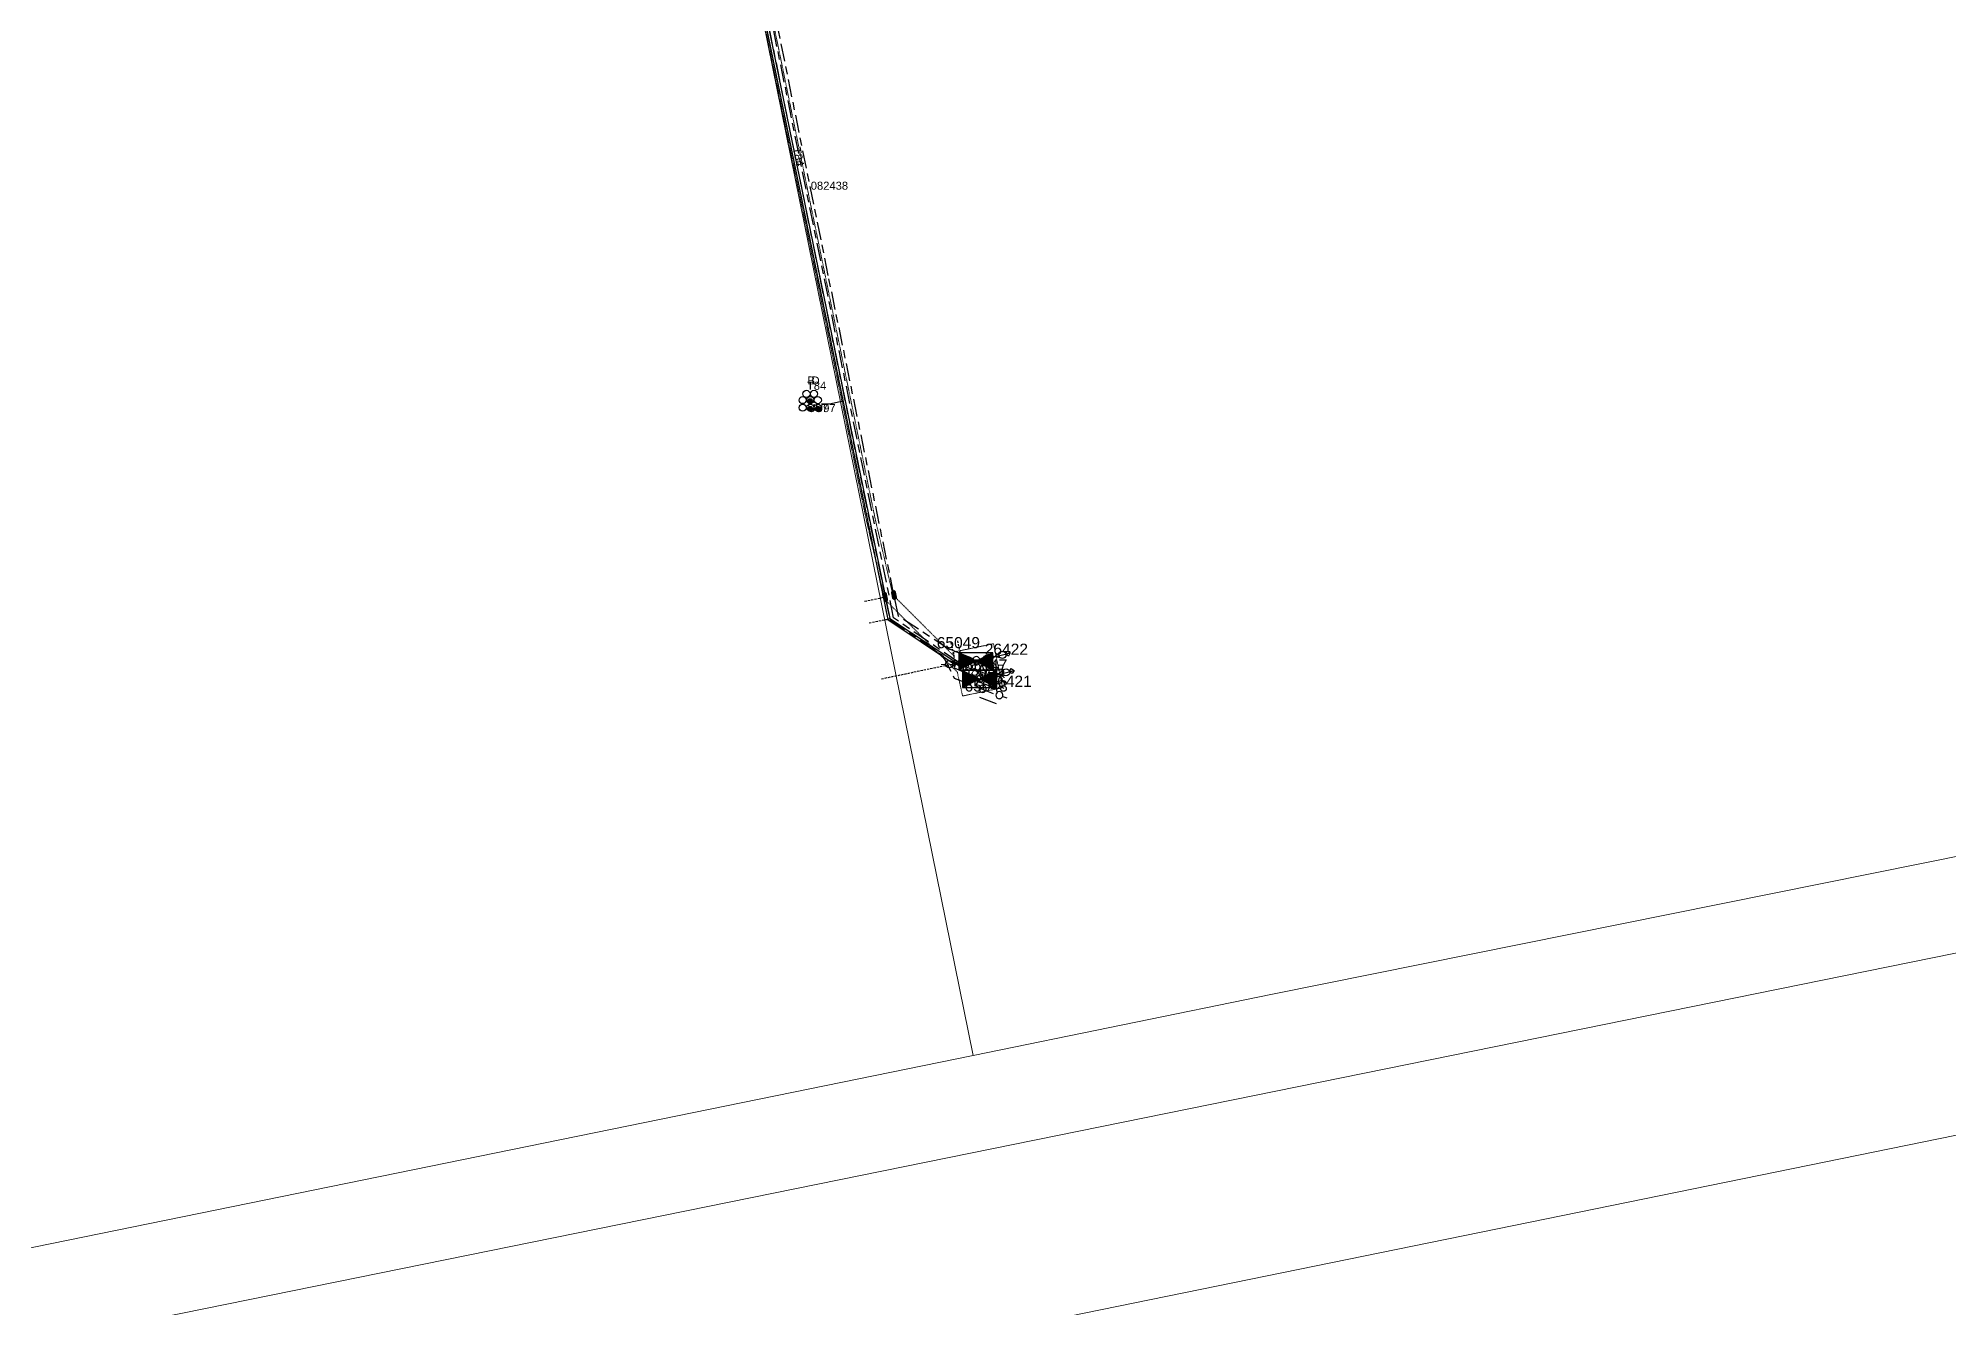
# Model space of a CAD drawing. Header units: metres. Extents: x 292510 to 295946, y 6251475 to 6256272.
# Drawn here: x 294471 to 294900.7, y 6254810.7 to 6255096.2 of the extents above; entities that cross this region are included whole.
import ezdxf
from ezdxf.enums import TextEntityAlignment as Align

# ---------------------------------------------------------------- set-up
doc = ezdxf.new("R2010")
doc.units = ezdxf.units.M
for name, pattern in [('Cable Exist UG', [8.2, 4, -1.2, 1.8, -1.2]), ('DASHED', [0.75, 0.5, -0.25]), ('HIDDEN', [0.375, 0.25, -0.125]), ('HIDDEN2', [0.1875, 0.125, -0.0625])]:
    doc.linetypes.add(name, pattern=pattern)
doc.layers.get('0').update_dxf_attribs({"color": 6})
doc.layers.add('Cadastre Land Parcels_SP_EXT', color=7, linetype='Continuous', lineweight=5)
doc.layers.add('Cadastre Other Property_SP_EXT', color=9, linetype='HIDDEN', lineweight=5)
for name, color, linetype in [('Duct_SP_EXT', 7, 'Continuous'), ('Equip_HV_EXT', 7, 'Continuous'), ('Equip_LV_EXT', 7, 'Continuous'), ('Mains_HV_EXT', 7, 'Continuous'), ('Mains_LV_EXT', 7, 'Continuous'), ('Services_SP_EXT', 7, 'Continuous'), ('Sub_SP_EXT', 7, 'Continuous'), ('Trench_SP_EXT', 7, 'Continuous')]:
    doc.layers.add(name, color=color, linetype=linetype)
doc.layers.add('UNKNOWN_FEATURES', color=1, linetype='DASHED', plot=False)
doc.styles.get("Standard").update_dxf_attribs({"font": 'arial.ttf'})
doc.styles.add('SWITCH_LABEL', font='arial.ttf', dxfattribs={"height": 2.5})

# ---------------------------------------------------------------- blocks, each defined once
blk = doc.blocks.new('SUB_PADMOUNT_EXT')
for points in [[(0, 0), (-3.84, 1.92), (-3.84, -1.92)], [(0, 0), (3.84, 1.92), (3.84, -1.92)]]:
    blk.add_hatch(color=256).paths.add_polyline_path(points)
for p, q in [((3.84, 1.92), (-3.84, -1.92)), ((-3.84, 1.92), (3.84, -1.92))]:
    blk.add_line(p, q)
blk.add_lwpolyline([(-3.84, -1.92), (3.84, -1.92), (3.84, 1.92), (-3.84, 1.92)], close=True)
for tag, height, flags, p in [('STREET_CODE', 0.2, 9, (1.5, 0)), ('ASSET_NUM', 2.5, 8, (2, 2)), ('CONSTRUCTED_VOLTAGE', 0.2, 9, (1.5, -0.2)), ('OPERATING_VOLTAGE', 0.2, 9, (1.5, -0.6)), ('ORIENTATION', 0.2, 9, (1.5, -0.8)), ('OWNED_BY', 0.2, 9, (1.5, -1)), ('OPERATED_BY', 0.2, 9, (1.5, -1.2)), ('SECONDARY_VOLTAGE', 0.2, 9, (1.5, -1.6)), ('STATE', 0.2, 9, (1.5, -1.8)), ('SUBSTATION_TYPE', 0.2, 9, (1.5, -2.2)), ('STREETNAME', 0.2, 9, (1.5, -3)), ('SUBURB', 0.2, 9, (1.5, -3.2)), ('Z', 0.2, 1, (1.5, -3.6)), ('NO_PHASES', 0.2, 9, (1.5, -0.4)), ('MAINTAINED_BY', 0.2, 9, (1.5, -1.4)), ('PARENT', 0.2, 9, (1.5, -2)), ('USAGE', 0.2, 9, (1.5, -2.4)), ('LEGEND', 0.2, 9, (1.5, -2.6)), ('LOCATION', 0.2, 9, (1.5, -2.8)), ('NOTES', 0.2, 9, (1.5, -3.4))]:
    blk.add_attdef(tag, text='', height=height, dxfattribs=dict(flags=flags)).set_placement(p, align=Align.MIDDLE_LEFT)
blk = doc.blocks.new('DUCT_EXT')
blk.add_circle((0, 0.8), 0.8)
at = {"flags": 1}
blk.add_attdef('Z', (0, 0), '', height=0.2, dxfattribs=at)
at = {"flags": 9}
for tag, p in [('DUCT_CODE', (0, 0)), ('XSECT_TYPE', (0, -0.2)), ('STATE', (0, -0.6)), ('FB_REFERENCE', (0, -0.4)), ('NOTES', (0, -0.8))]:
    blk.add_attdef(tag, text='', height=0.2, dxfattribs=at).set_placement(p, align=Align.MIDDLE_LEFT)
blk = doc.blocks.new('CCP_EXT')
blk.add_wipeout([(0, 0.57), (0.57, 0), (0, -0.57), (-0.57, 0)])
blk.add_lwpolyline([(-0.57, 0), (0, 0.57), (0.57, 0), (0, -0.57), (-0.57, 0)])
at = {"flags": 1}
blk.add_attdef('Z', (0, 0), '', height=0.2, dxfattribs=at)
at = {"flags": 9}
for tag, p in [('CCP_TYPE', (0, 0)), ('CONSTRUCTED_VOLTAGE', (0, -0.2)), ('OPERATING_VOLTAGE', (0, -0.6)), ('ORIENTATION', (0, -0.8)), ('OWNED_BY', (0, -1)), ('STATE', (0, -1.8)), ('NO_PHASES', (0, -0.4)), ('USAGE', (0, -1.2)), ('LEGEND', (0, -1.4)), ('LIFE_SUPPORT', (0, -1.6)), ('NOTES', (0, -2))]:
    blk.add_attdef(tag, text='', height=0.2, dxfattribs=at).set_placement(p, align=Align.MIDDLE_LEFT)
blk = doc.blocks.new('HV_STJ_EXT')
h = blk.add_hatch(color=256)
edge = h.paths.add_edge_path()
edge.add_ellipse((-0.59, 0.13), major_axis=(0.226, 0.226), ratio=1, start_angle=45, end_angle=135)
edge.add_line((-0.91, 0.13), (-0.91, -0.13))
edge.add_ellipse((-0.59, -0.13), major_axis=(0.226, 0.226), ratio=1, start_angle=135, end_angle=225)
edge.add_line((-0.59, -0.45), (0.59, -0.45))
edge.add_ellipse((0.59, -0.13), major_axis=(-0.226, 0.226), ratio=1, start_angle=135, end_angle=225)
edge.add_line((0.91, -0.13), (0.91, 0.13))
edge.add_ellipse((0.59, 0.13), major_axis=(-0.226, 0.226), ratio=1, start_angle=225, end_angle=315)
edge.add_line((0.59, 0.45), (-0.59, 0.45))
blk.add_lwpolyline([(-0.91, 0.13), (-0.91, -0.13, 0.414214), (-0.59, -0.45), (0.59, -0.45, 0.414214), (0.91, -0.13), (0.91, 0.13, 0.414214), (0.59, 0.45), (-0.59, 0.45, 0.414214)], format="xyb", close=True)
for tag, flags, p in [('ORIENTATION', 9, (1.5, 0)), ('Z', 1, (1.5, -0.8)), ('USAGE', 9, (1.5, -0.2)), ('LEGEND', 9, (1.5, -0.4)), ('NOTES', 9, (1.5, -0.6))]:
    blk.add_attdef(tag, text='', height=0.2, dxfattribs=dict(flags=flags)).set_placement(p, align=Align.MIDDLE_LEFT)
blk = doc.blocks.new('LV_UG_DFUSE_CLOSED_EXT')
for points in [[(1, 0), (0, 0)], [(5.04, 0.73), (2.16, -0.72)], [(5.05, -0.71), (2.16, 0.72)], [(6.2, 0.01), (7.2, 0.01)]]:
    blk.add_lwpolyline(points)
for centre in [(1.8, 0), (5.4, 0.01)]:
    blk.add_circle(centre, 0.8)
at = {"flags": 9}
for tag, p in [('ACTUAL_STATUS', (0, 0)), ('CONSTRUCTED_VOLTAGE', (0, -0.2)), ('OPERATING_VOLTAGE', (0, -0.6)), ('ORIENTATION', (0, -0.8)), ('STATE', (0, -1)), ('SWITCH_TYPE', (0, -1.2)), ('NO_PHASES', (0, -0.4)), ('USAGE', (0, -1.4)), ('NOTES', (0, -1.6))]:
    blk.add_attdef(tag, text='', height=0.2, dxfattribs=at).set_placement(p, align=Align.MIDDLE_LEFT)
at = {"flags": 1}
blk.add_attdef('Z', (0, 0), '', height=0.2, dxfattribs=at)
blk = doc.blocks.new('SWG_HOLEC_SU_NO_EXT')
blk.add_line((1.8, -2), (5.8, -2))
for points in [[(1, 0), (0, 0)], [(6.6, 0), (7.6, 0)]]:
    blk.add_lwpolyline(points)
for points in [[(1.8, -0.8, 1), (1.8, 0.8, 1)], [(5.8, -0.8, 1), (5.8, 0.8, 1)]]:
    blk.add_lwpolyline(points, format="xyb", close=True)
at = {"insert": (5.31, -3.64), "char_height": 1.4, "width": 3.8863, "attachment_point": 1, "rotation": 180}
blk.add_mtext('{\\fArial|b0|i0|c0|p34;N/O}', dxfattribs=at)
at = {"style": 'SWITCH_LABEL', "flags": 8}
blk.add_attdef('ASSET_NUM', text='', height=2.5, rotation=179.9544, dxfattribs=at).set_placement((-2.4, 0), align=Align.MIDDLE_LEFT)
at = {"flags": 1}
blk.add_attdef('Z', (0, 0), '', height=0.2, dxfattribs=at)
at = {"flags": 9}
for tag, p in [('ACTUAL_STATUS', (0, -0.4)), ('CONSTRUCTED_VOLTAGE', (0, -0.6)), ('OPERATING_VOLTAGE', (0, -1)), ('ORIENTATION', (0, -1.2)), ('OWNED_BY', (0, -1.4)), ('STATE', (0, -1.8)), ('SWITCH_TYPE', (0, -2)), ('STREETNAME', (0, -2.6)), ('SUBURB', (0, -2.8)), ('NO_PHASES', (0, -0.8)), ('PARENT', (0, -1.6)), ('USAGE', (0, -2.2)), ('LOCATION', (0, -2.4)), ('NOTES', (0, -3))]:
    blk.add_attdef(tag, text='', height=0.2, dxfattribs=at).set_placement(p, align=Align.MIDDLE_LEFT)
at = {"style": 'SWITCH_LABEL', "flags": 9}
blk.add_attdef('STREET_CODE', text='', height=0.2, dxfattribs=at).set_placement((0, -0.2), align=Align.MIDDLE_LEFT)
blk = doc.blocks.new('SWG_HOLEC_SU_EXT')
blk.add_line((1.8, -2), (5.8, -2))
for points in [[(1, 0), (0, 0)], [(6.6, 0), (7.6, 0)]]:
    blk.add_lwpolyline(points)
for points in [[(1.8, -0.8, 1), (1.8, 0.8, 1)], [(5.8, -0.8, 1), (5.8, 0.8, 1)]]:
    blk.add_lwpolyline(points, format="xyb", close=True)
at = {"style": 'SWITCH_LABEL', "flags": 8}
blk.add_attdef('ASSET_NUM', text='', height=2.5, rotation=179.9544, dxfattribs=at).set_placement((-2.4, 0), align=Align.MIDDLE_LEFT)
at = {"flags": 1}
blk.add_attdef('Z', (0, 0), '', height=0.2, dxfattribs=at)
at = {"flags": 9}
for tag, p in [('ACTUAL_STATUS', (0, -0.4)), ('CONSTRUCTED_VOLTAGE', (0, -0.6)), ('OPERATING_VOLTAGE', (0, -1)), ('ORIENTATION', (0, -1.2)), ('OWNED_BY', (0, -1.4)), ('STATE', (0, -1.8)), ('SWITCH_TYPE', (0, -2)), ('STREETNAME', (0, -2.6)), ('SUBURB', (0, -2.8)), ('NO_PHASES', (0, -0.8)), ('PARENT', (0, -1.6)), ('USAGE', (0, -2.2)), ('LOCATION', (0, -2.4)), ('NOTES', (0, -3))]:
    blk.add_attdef(tag, text='', height=0.2, dxfattribs=at).set_placement(p, align=Align.MIDDLE_LEFT)
at = {"style": 'SWITCH_LABEL', "flags": 9}
blk.add_attdef('STREET_CODE', text='', height=0.2, dxfattribs=at).set_placement((0, -0.2), align=Align.MIDDLE_LEFT)
blk = doc.blocks.new('CABLE_LARGE_EXT')
h = blk.add_hatch(color=256)
edge = h.paths.add_edge_path()
edge.add_arc((0, 0.55), 0.55, 0, 360)
blk.add_circle((0, 0.55), 0.55)
at = {"flags": 1}
blk.add_attdef('Z', (0, 0), '', height=0.2, dxfattribs=at)
at = {"flags": 9}
for tag, p in [('COND_CODE', (0, 0)), ('STATE', (0, -0.4)), ('XSECT_SIZE', (0, -0.6)), ('FB_REFERENCE', (0, -0.2)), ('NOTES', (0, -0.8))]:
    blk.add_attdef(tag, text='', height=0.2, dxfattribs=at).set_placement(p, align=Align.MIDDLE_LEFT)

msp = doc.modelspace()

# ---------------------------------------------------------------- linework, layer by layer
at = {"layer": 'Cadastre Land Parcels_SP_EXT', "linetype": 'Continuous'}
for points in [[(294458.92, 6254822.02), (294681.22, 6254867.43), (294618.62, 6255175.94), (294618.62, 6255175.94), (294476.15, 6255146.4), (294475.59, 6255146.29), (294475.03, 6255146.18), (294474.46, 6255146.08), (294473.89, 6255145.99), (294473.32, 6255145.91), (294472.75, 6255145.84), (294472.18, 6255145.77), (294471.61, 6255145.71), (294471.04, 6255145.66), (294470.47, 6255145.62)], [(294618.62, 6255175.94), (294681.22, 6254867.43), (294748.57, 6254881.19), (295051.28, 6254942.16)]]:
    msp.add_lwpolyline(points, dxfattribs=at)
for points in [[(295894.12, 6255048.32), (295900.18, 6255090.63), (295559.07, 6255022.36), (295549.39, 6255029.22), (295519.49, 6255023.26), (295512.91, 6255021.94), (295510.95, 6255019.1), (295505.86, 6255011.71), (294901.81, 6254890.37), (294469.1, 6254802.45), (294488.39, 6254764.97), (294909.8, 6254850.97), (294911.19, 6254851.2), (295210.65, 6254911.22), (295369.6, 6254943.13), (295894.12, 6255048.32)], [(295505.86, 6255011.71), (295510.95, 6255019.1), (295070.03, 6254930.58), (295051.28, 6254942.16), (294748.57, 6254881.19), (294681.22, 6254867.43), (294458.92, 6254822.02), (294469.1, 6254802.45), (294901.81, 6254890.37), (295505.86, 6255011.71)], [(295187.13, 6254755.68), (295210.65, 6254911.22), (294911.19, 6254851.2), (294909.8, 6254850.97), (294488.39, 6254764.97), (294559.09, 6254628.93), (294941.08, 6254706.03), (295187.13, 6254755.68)]]:
    msp.add_lwpolyline(points, close=True, dxfattribs=at)
at = {"layer": 'Duct_SP_EXT'}
for p, q in [((294618.87, 6255175.99), (294662.07, 6254965.45)), ((294619.34, 6255176.09), (294662.5, 6254965.74)), ((294662.07, 6254965.45), (294662.28, 6254965.59)), ((294662.07, 6254965.45), (294677.07, 6254955.47)), ((294662.5, 6254965.74), (294662.28, 6254965.59)), ((294662.5, 6254965.74), (294677.34, 6254955.87)), ((294677.07, 6254955.47), (294677.2, 6254955.67)), ((294677.34, 6254955.87), (294677.2, 6254955.67))]:
    msp.add_line(p, q, dxfattribs=at)
msp.add_lwpolyline([(294647.18, 6255014), (294648.92, 6255014), (294652.01, 6255014.67)], dxfattribs=at)
at = {"layer": 'Mains_HV_EXT', "linetype": 'Cable Exist UG'}
for points in [[(294663.45, 6254970.99), (294648.67, 6255042.87), (294620.88, 6255179.54)], [(294618.91, 6255179.07), (294646.68, 6255042.73), (294661.46, 6254970.53)], [(294661.46, 6254970.53), (294662.52, 6254965.43), (294674.36, 6254957.43), (294677.02, 6254952.32), (294681.7, 6254950.47), (294682.72, 6254952.09)], [(294681.87, 6254956.05), (294680.34, 6254956.98), (294676.5, 6254958.61), (294676.5, 6254958.61), (294675.81, 6254958.83), (294664.45, 6254966.24), (294663.45, 6254970.99)], [(294681.87, 6254956.05), (294681.63, 6254954), (294677.37, 6254955.76), (294676.95, 6254954.64), (294681.4, 6254952.75), (294682.72, 6254952.09)]]:
    msp.add_lwpolyline(points, dxfattribs=at)
at = {"layer": 'Mains_LV_EXT', "linetype": 'Cable Exist UG'}
msp.add_lwpolyline([(294681.87, 6254956.05), (294678, 6254955.8), (294678, 6254955.8), (294663.37, 6254965.85), (294620.37, 6255176.55), (294618.67, 6255177.9)], dxfattribs=at)
at = {"layer": 'Trench_SP_EXT', "linetype": 'Cable Exist UG'}
msp.add_lwpolyline([(294678.37, 6254956.53), (294677.34, 6254955.68)], dxfattribs=at)
msp.add_lwpolyline([(294678.77, 6254954.83, -0.192434), (294677.97, 6254955.04), (294677.97, 6254955.04), (294677.2, 6254955.67)], format="xyb", dxfattribs=at)
at = {"layer": 'UNKNOWN_FEATURES'}
for points in [[(294656.84, 6254969.61), (294660.8, 6254970.4), (294661.21, 6254970.48)], [(294657.85, 6254964.72), (294661.8, 6254965.52), (294662.35, 6254965.64)], [(294676.24, 6254960.37), (294677.27, 6254955.49)], [(294678.83, 6254955.81), (294677.81, 6254960.7)], [(294679.45, 6254956), (294660.54, 6254952.06)]]:
    msp.add_lwpolyline(points, dxfattribs=at)

# ---------------------------------------------------------------- block references
at = {"layer": 'Duct_SP_EXT'}
for name, p in [('DUCT_EXT', (294643.76, 6255015.44)), ('DUCT_EXT', (294645.46, 6255015.44)), ('DUCT_EXT', (294642.91, 6255014.04)), ('DUCT_EXT', (294642.91, 6255012.33)), ('DUCT_EXT', (294644.61, 6255014.03)), ('DUCT_EXT', (294644.61, 6255012.33)), ('CABLE_LARGE_EXT', (294644.61, 6255014.03)), ('CABLE_LARGE_EXT', (294644.61, 6255012.33)), ('DUCT_EXT', (294646.31, 6255014.03)), ('DUCT_EXT', (294646.31, 6255012.33)), ('CABLE_LARGE_EXT', (294646.31, 6255012.33))]:
    msp.add_blockref(name, p, dxfattribs=at)
at = {"layer": 'Equip_HV_EXT'}
for p, rotation in [((294661.46, 6254970.53), 101.7557430713541), ((294663.45, 6254970.99), 101.7857306861289)]:
    msp.add_blockref('HV_STJ_EXT', p, dxfattribs=dict(at, rotation=rotation))
at = {"layer": 'Equip_LV_EXT', "rotation": 184.3393707587759}
msp.add_blockref('LV_UG_DFUSE_CLOSED_EXT', (294681.23, 6254955.87), dxfattribs=at)
at = {"layer": 'Sub_SP_EXT'}
ref = msp.add_blockref('SUB_PADMOUNT_EXT', (294681.87, 6254956.05), dxfattribs=at)
ref.add_attrib('ASSET_NUM', '26422', dxfattribs={"layer": '0', "height": 2.5}).set_placement((294683.87, 6254956.8), align=Align.BOTTOM_LEFT)
ref = msp.add_blockref('SUB_PADMOUNT_EXT', (294682.72, 6254952.09), dxfattribs=at)
ref.add_attrib('ASSET_NUM', '26421', dxfattribs={"layer": '0', "height": 2.5}).set_placement((294684.72, 6254952.84), align=Align.TOP_LEFT)

# ---------------------------------------------------------------- texts
at = {"layer": 'Cadastre Other Property_SP_EXT'}
msp.add_text('082438', height=1.8, dxfattribs=at).set_placement((294644.73, 6255062.16))
at = {"layer": 'Duct_SP_EXT'}
for s, p in [('T84', (294643.87, 6255017.16)), ('B', (294644, 6255018.35)), ('D', (294644.9, 6255018.35)), ('U97', (294644.01, 6255012.14)), ('U97', (294645.71, 6255012.14))]:
    msp.add_text(s, height=1.8, dxfattribs=at).set_placement(p)
at = {"layer": 'Mains_LV_EXT'}
msp.add_text('T84', height=1.8, rotation=281.5047, dxfattribs=at).set_placement((294640.66, 6255071.53))

# ---------------------------------------------------------------- next in the draw order: block references
at = {"layer": 'Services_SP_EXT'}
for p, rotation in [((294689.06, 6254957.82), 13.88441161030792), ((294689.92, 6254953.89), 14.1224983151603)]:
    msp.add_blockref('CCP_EXT', p, dxfattribs=dict(at, rotation=rotation))

# ---------------------------------------------------------------- next in the draw order: linework, layer by layer
at = {"layer": 'Cadastre Other Property_SP_EXT', "linetype": 'HIDDEN2'}
msp.add_lwpolyline([(294620.58, 6255176.34), (294618.62, 6255175.94), (294657.25, 6254987.72), (294661.37, 6254970.02), (294677.7, 6254953.64), (294678.88, 6254948.28), (294687.89, 6254950.15), (294685.83, 6254960.04), (294676.85, 6254958.16), (294677, 6254957.21), (294663.19, 6254971.03), (294659.21, 6254988.16), (294620.58, 6255176.34)], close=True, dxfattribs=at)
at = {"layer": 'Services_SP_EXT'}
for points in [[(294681.87, 6254956.05), (294689.06, 6254957.82)], [(294682.72, 6254952.09), (294689.92, 6254953.89)]]:
    msp.add_lwpolyline(points, dxfattribs=at)

# ---------------------------------------------------------------- next in the draw order: block references
at = {"layer": 'Equip_HV_EXT'}
ref = msp.add_blockref('SWG_HOLEC_SU_NO_EXT', (294680.33, 6254957.03), dxfattribs=dict(at, rotation=337.4263054323029))
ref.add_attrib('ASSET_NUM', '65049', dxfattribs={"layer": '0', "height": 2.5, "style": 'SWITCH_LABEL'}).set_placement((294677.93, 6254958.28), align=Align.BOTTOM_CENTER)
ref = msp.add_blockref('SWG_HOLEC_SU_EXT', (294681.63, 6254954), dxfattribs=dict(at, rotation=338.4391393519646))
ref.add_attrib('ASSET_NUM', '65047', dxfattribs={"layer": '0', "height": 2.5, "style": 'SWITCH_LABEL'}).set_placement((294679.23, 6254955.25), align=Align.MIDDLE_LEFT)
ref = msp.add_blockref('SWG_HOLEC_SU_EXT', (294681.1, 6254952.85), dxfattribs=dict(at, rotation=338.3079469197037))
ref.add_attrib('ASSET_NUM', '65045', dxfattribs={"layer": '0', "height": 2.5, "style": 'SWITCH_LABEL'}).set_placement((294678.7, 6254954.1), align=Align.MIDDLE_LEFT)
ref = msp.add_blockref('SWG_HOLEC_SU_EXT', (294681.73, 6254950.53), dxfattribs=dict(at, rotation=339.2077341416945))
ref.add_attrib('ASSET_NUM', '65043', dxfattribs={"layer": '0', "height": 2.5, "style": 'SWITCH_LABEL'}).set_placement((294679.33, 6254951.78), align=Align.TOP_LEFT)
at = {"layer": 'Equip_LV_EXT'}
for p, rotation in [((294682.59, 6254956.23), 13.88441161030792), ((294683.44, 6254952.27), 14.1224983151603)]:
    msp.add_blockref('LV_UG_DFUSE_CLOSED_EXT', p, dxfattribs=dict(at, rotation=rotation))

doc.saveas('drawing.dxf')
